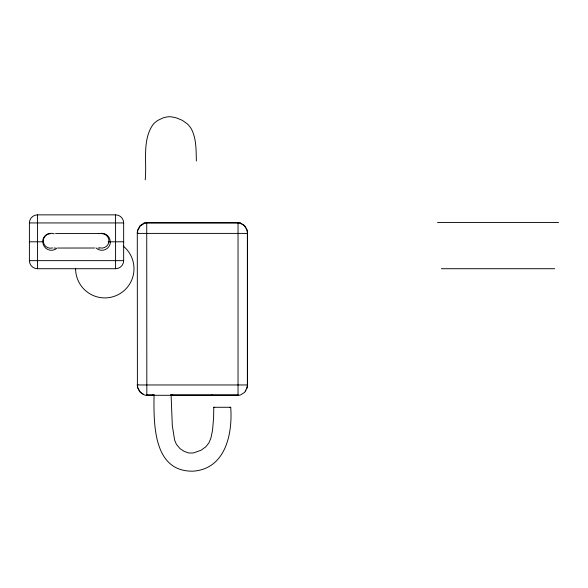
<?xml version="1.0" encoding="UTF-8"?>
<svg xmlns="http://www.w3.org/2000/svg" width="588" height="588" viewBox="0 0 588 588"><rect width="100%" height="100%" fill="white"/><g stroke="black" fill="none" stroke-linecap="round" stroke-linejoin="round"><path stroke-width="0.88" d="M145.199 179.855C147.037 161.766 141.906 140.157 153.152 124.377A22.351 22.351 0 0 1 157.922 120.364L162.722 118.056A28.834 28.834 0 0 1 164.919 117.365L167.595 116.828A15.553 15.553 0 0 1 170.175 116.718L174.379 117.365A38.573 38.573 0 0 1 176.841 118.056L182.331 120.364L186.925 123.568A22.491 22.491 0 0 1 189.446 126.192A21.161 21.161 0 0 1 191.659 129.485C196.458 139.194 196.076 150.44 196.37 161.002M154.034 395.011C153.725 423.566 152.924 472.451 193.665 471.142C225.682 468.489 232.679 433.547 230.716 407.278L213.797 407.278L213.584 418.222L212.533 430.394L210.864 438.229L208.909 442.852L205.8 446.829L200.993 450.261L193.283 452.988L188.799 453.003L184.176 451.386L180.097 448.725L176.407 444.344L174.629 440.133L172.306 425.602L171.086 394.805M246.703 388.33L247.004 387.367A11.253 11.253 0 0 0 247.364 384.523L247.364 232.958A11.253 11.253 0 0 0 247.004 230.121M245.255 391.035L245.828 390.175M144.133 223.028L140.054 225.652L137.658 230.121A11.253 11.253 0 0 0 137.291 232.958L137.401 384.964A11.253 11.253 0 0 0 137.761 387.808M230.68 407.293L229.768 407.366M53.986 248.07L55.5 248.055M55.5 233.487L98.843 233.539M58.124 248.04L94.594 248.018M37.478 214.863L115.579 214.863A8.078 8.078 0 0 1 123.656 222.94L123.656 260.646A8.078 8.078 0 0 1 115.579 268.723L37.478 268.723A8.078 8.078 0 0 1 29.4 260.646L29.4 222.94A8.078 8.078 0 0 1 37.478 214.863L37.478 268.723M437.479 222.455L558.6 222.455M144.133 223.028A8.673 8.673 0 0 1 146.728 222.624L237.934 222.624A8.673 8.673 0 0 1 240.529 223.028M29.4 222.94L123.656 222.94M246.423 228.651L243.983 225.38L240.632 223.462A8.673 8.673 0 0 0 238.037 223.065L146.831 223.065A8.673 8.673 0 0 0 144.236 223.462L140.164 226.093L137.761 230.555A11.253 11.253 0 0 0 137.401 233.399L247.474 233.399L247.474 384.964A11.253 11.253 0 0 1 247.107 387.808L244.711 392.27L240.632 394.893A8.673 8.673 0 0 1 238.037 395.298L146.831 395.298A8.673 8.673 0 0 1 144.236 394.893L140.164 392.27L137.658 387.367A11.253 11.253 0 0 1 137.291 384.523L137.952 384.523M137.291 232.958L137.952 232.958M29.4 241.793L42.836 241.793A8.519 8.519 0 0 0 57.279 247.908M108.177 241.793L123.656 241.793M29.4 260.646L123.656 260.646M441.382 268.723L554.69 268.723M137.401 384.964L247.474 384.964M146.728 394.857L154.225 394.857M170.439 394.857L237.934 394.857M98.123 248.033L99.49 248.04M214.745 407.366L213.834 407.293M240.529 223.028L244.601 225.652L246.813 229.599M142.392 393.703L143.251 394.129M141.561 393.174L139.4 391.035L137.952 388.33M246.703 229.158L247.107 230.555A11.253 11.253 0 0 1 247.474 233.399M238.037 223.065L238.037 395.298M237.934 222.624L237.934 223.028M211.886 394.864L211.886 395.298M172.762 394.864L172.762 395.298M152.865 394.864L152.865 395.298M146.728 222.624L146.831 395.298M115.579 214.863L115.579 268.723M101.717 233.627A7.24 7.24 0 0 1 108.89 241.874A7.24 7.24 0 0 1 99.725 247.827M52.56 247.945A7.299 7.299 0 0 1 43.321 241.94A7.299 7.299 0 0 1 50.546 233.62M42.645 241.793A8.519 8.519 0 0 1 54.162 233.826M99.004 233.715A8.519 8.519 0 0 1 110.213 241.793M110.412 241.793A8.519 8.519 0 0 1 95.954 247.893M123.215 246.071A29.187 29.187 0 0 1 117.137 295.176A29.187 29.187 0 0 1 75.617 268.253"/></g></svg>
